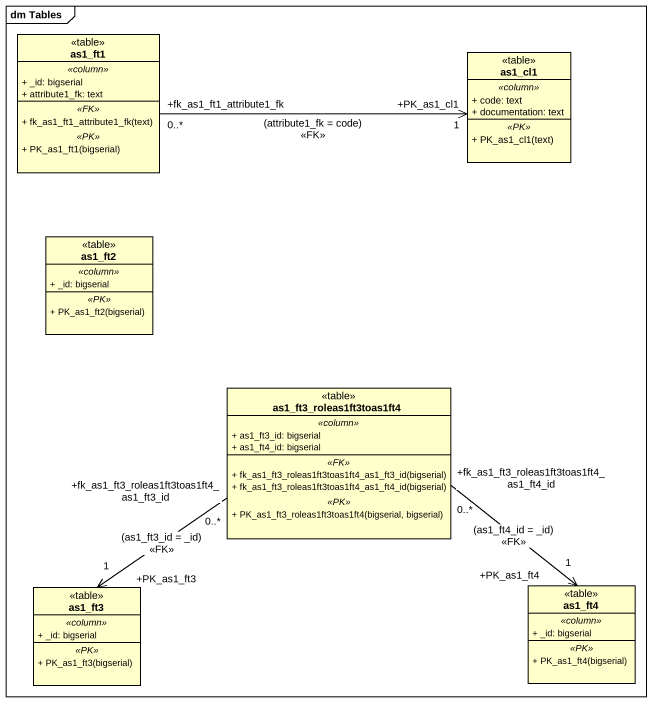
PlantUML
@startuml
mainframe dm Tables
hide circle
hide empty members
skinparam classAttributeIconSize 0
class as1_ft1 <<table>> {
  .. <<column>> ..
  + _id: bigserial
  + attribute1_fk: text
  .. <<FK>> ..
  + fk_as1_ft1_attribute1_fk(text)
  .. <<PK>> ..
  + PK_as1_ft1(bigserial)
}
class as1_cl1 <<table>> {
  .. <<column>> ..
  + code: text
  + documentation: text
  .. <<PK>> ..
  + PK_as1_cl1(text)
}
class as1_ft2 <<table>> {
  .. <<column>> ..
  + _id: bigserial
  .. <<PK>> ..
  + PK_as1_ft2(bigserial)
}
class as1_ft3_roleas1ft3toas1ft4 <<table>> {
  .. <<column>> ..
  + as1_ft3_id: bigserial
  + as1_ft4_id: bigserial
  .. <<FK>> ..
  + fk_as1_ft3_roleas1ft3toas1ft4_as1_ft3_id(bigserial)
  + fk_as1_ft3_roleas1ft3toas1ft4_as1_ft4_id(bigserial)
  .. <<PK>> ..
  + PK_as1_ft3_roleas1ft3toas1ft4(bigserial, bigserial)
}
class as1_ft3 <<table>> {
  .. <<column>> ..
  + _id: bigserial
  .. <<PK>> ..
  + PK_as1_ft3(bigserial)
}
class as1_ft4 <<table>> {
  .. <<column>> ..
  + _id: bigserial
  .. <<PK>> ..
  + PK_as1_ft4(bigserial)
}
as1_ft1 "+fk_as1_ft1_attribute1_fk\n0..*" -right-> "+PK_as1_cl1\n1" as1_cl1 : (attribute1_fk = code)\n<<FK>>
as1_ft3_roleas1ft3toas1ft4 "+fk_as1_ft3_roleas1ft3toas1ft4_as1_ft3_id\n0..*" --> "+PK_as1_ft3\n1" as1_ft3 : (as1_ft3_id = _id)\n<<FK>>
as1_ft3_roleas1ft3toas1ft4 "+fk_as1_ft3_roleas1ft3toas1ft4_as1_ft4_id\n0..*" --> "+PK_as1_ft4\n1" as1_ft4 : (as1_ft4_id = _id)\n<<FK>>
@enduml
